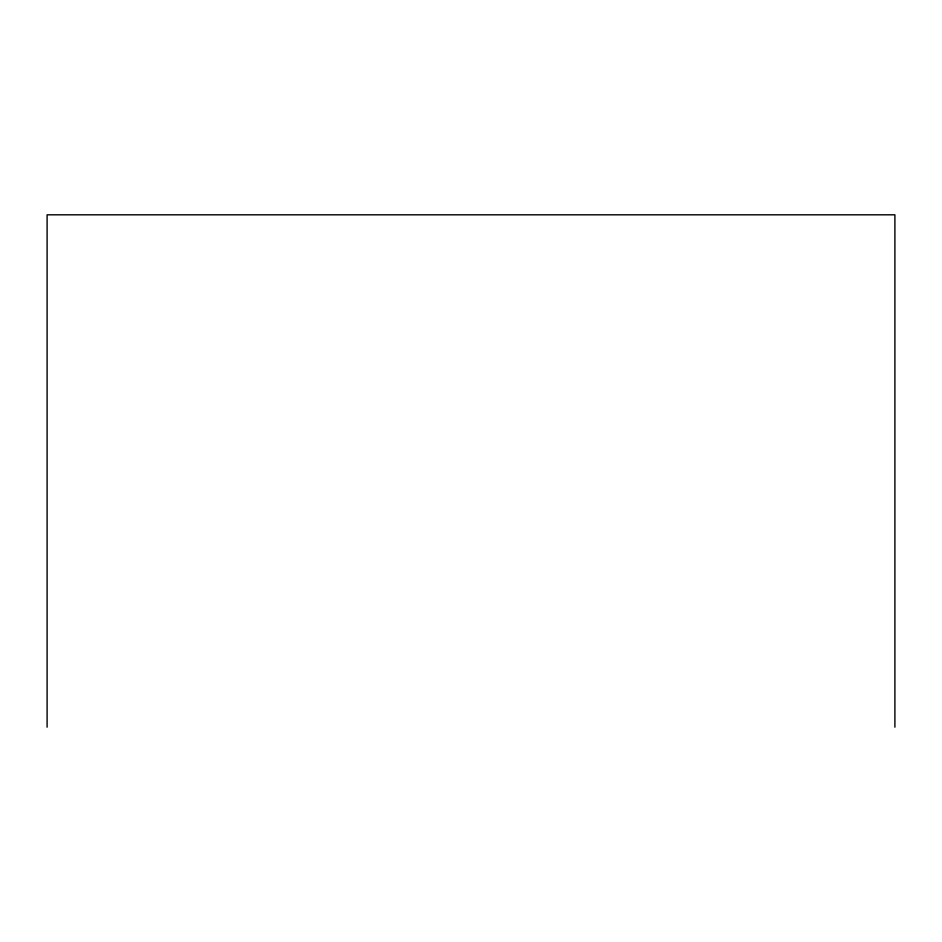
<?xml version="1.0" encoding="UTF-8"?>
<svg xmlns="http://www.w3.org/2000/svg" width="942" height="942" viewBox="0 0 942 942"><rect width="100%" height="100%" fill="white"/><g stroke="black" fill="none" stroke-linecap="round" stroke-linejoin="round"><path stroke-width="1.41" d="M894.9 727.189L894.9 214.811L47.1 214.811L47.1 727.189"/></g></svg>
